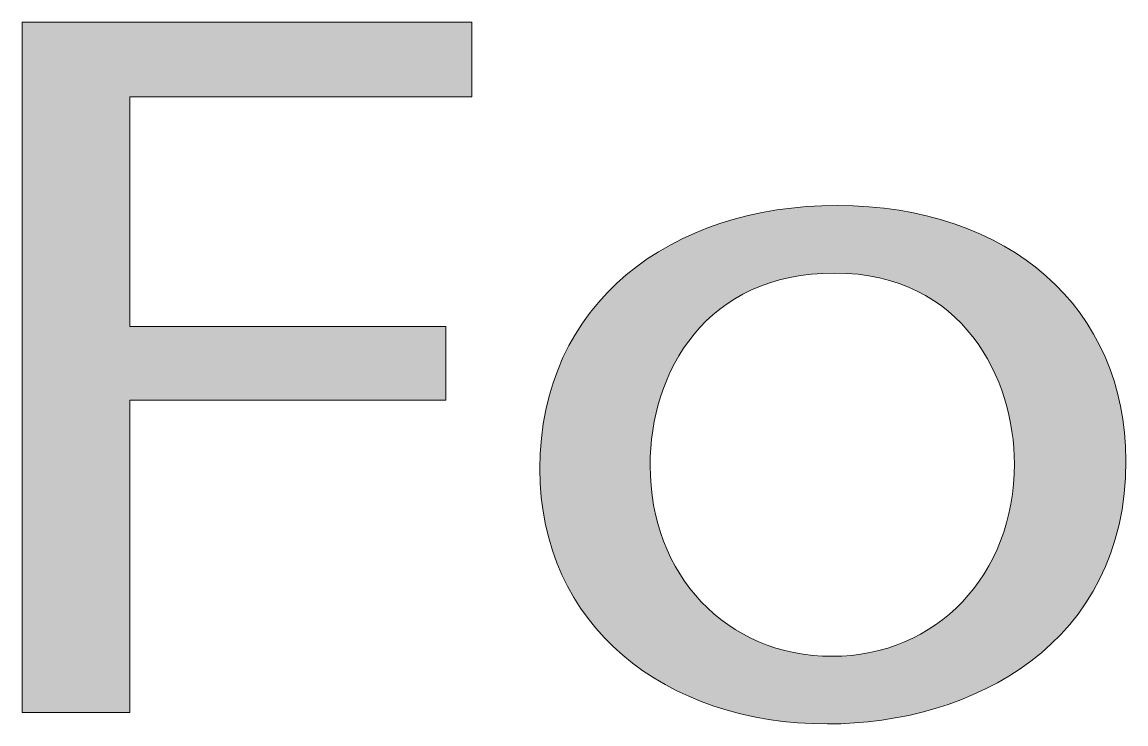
# Model space of a CAD drawing. Extents: x 589 to 1430, y -1477 to -475.
# Drawn here: x 1056.3 to 1107.8, y -1477 to -1444.2 of the extents above; entities that cross this region are included whole.
import ezdxf

# ---------------------------------------------------------------- set-up
doc = ezdxf.new("R2010")
doc.units = 0
doc.header["$MEASUREMENT"] = 0
doc.layers.add('katman 1', color=7, linetype='Continuous')

# ---------------------------------------------------------------- blocks, each defined once
blk = doc.blocks.new('block 2')
at = {"layer": 'katman 1', "true_color": 0xffffff}
h = blk.add_hatch(color=7, dxfattribs=at)
h.dxf.hatch_style = 2
h.paths.add_polyline_path([(1056.314, -1444.233), (1077.308, -1444.233), (1077.308, -1447.724), (1061.345, -1447.724), (1061.345, -1458.439), (1076.093, -1458.439), (1076.093, -1461.884), (1061.345, -1461.884), (1061.345, -1476.473), (1056.314, -1476.473)])
h = blk.add_hatch(color=7, dxfattribs=at)
h.dxf.hatch_style = 2
edge = h.paths.add_edge_path()
edge.add_spline(control_points=[(1107.84, -1464.706), (1107.84, -1473.268), (1100.669, -1477), (1093.902, -1477), (1086.325, -1477), (1080.483, -1472.408), (1080.483, -1465.089), (1080.483, -1457.338), (1086.614, -1452.795), (1094.364, -1452.795), (1102.404, -1452.795), (1107.84, -1457.626), (1107.84, -1464.706)], knot_values=[0, 0, 0, 0, 1, 1, 1, 2, 2, 2, 3, 3, 3, 4, 4, 4, 4], degree=3, periodic=1)
edge = h.paths.add_edge_path()
edge.add_spline(control_points=[(1085.631, -1464.945), (1085.631, -1470.016), (1089.159, -1473.842), (1094.133, -1473.842), (1098.991, -1473.842), (1102.635, -1470.063), (1102.635, -1464.85), (1102.635, -1460.927), (1100.264, -1455.952), (1094.248, -1455.952), (1088.234, -1455.952), (1085.631, -1460.544), (1085.631, -1464.945)], knot_values=[0, 0, 0, 0, 1, 1, 1, 2, 2, 2, 3, 3, 3, 4, 4, 4, 4], degree=3, periodic=1)
at = {"layer": 'katman 1', "lineweight": 0}
blk.add_lwpolyline([(1056.314, -1444.233), (1077.308, -1444.233), (1077.308, -1447.724), (1061.345, -1447.724), (1061.345, -1458.439), (1076.093, -1458.439), (1076.093, -1461.884), (1061.345, -1461.884), (1061.345, -1476.473), (1056.314, -1476.473), (1056.314, -1444.233)], dxfattribs=at)
for points in [[(1107.84, -1464.706), (1107.84, -1473.268), (1100.669, -1477), (1093.902, -1477), (1086.325, -1477), (1080.483, -1472.408), (1080.483, -1465.089), (1080.483, -1457.338), (1086.614, -1452.795), (1094.364, -1452.795), (1102.404, -1452.795), (1107.84, -1457.626), (1107.84, -1464.706)], [(1085.631, -1464.945), (1085.631, -1470.016), (1089.159, -1473.842), (1094.133, -1473.842), (1098.991, -1473.842), (1102.635, -1470.063), (1102.635, -1464.85), (1102.635, -1460.927), (1100.264, -1455.952), (1094.248, -1455.952), (1088.234, -1455.952), (1085.631, -1460.544), (1085.631, -1464.945)]]:
    blk.add_open_spline(points, degree=3, knots=[0, 0, 0, 0, 1, 1, 1, 2, 2, 2, 3, 3, 3, 4, 4, 4, 4], dxfattribs=at)

msp = doc.modelspace()

# ---------------------------------------------------------------- block references
at = {"layer": 'katman 1'}
msp.add_blockref('block 2', (0, 0), dxfattribs=at)

doc.saveas('drawing.dxf')
